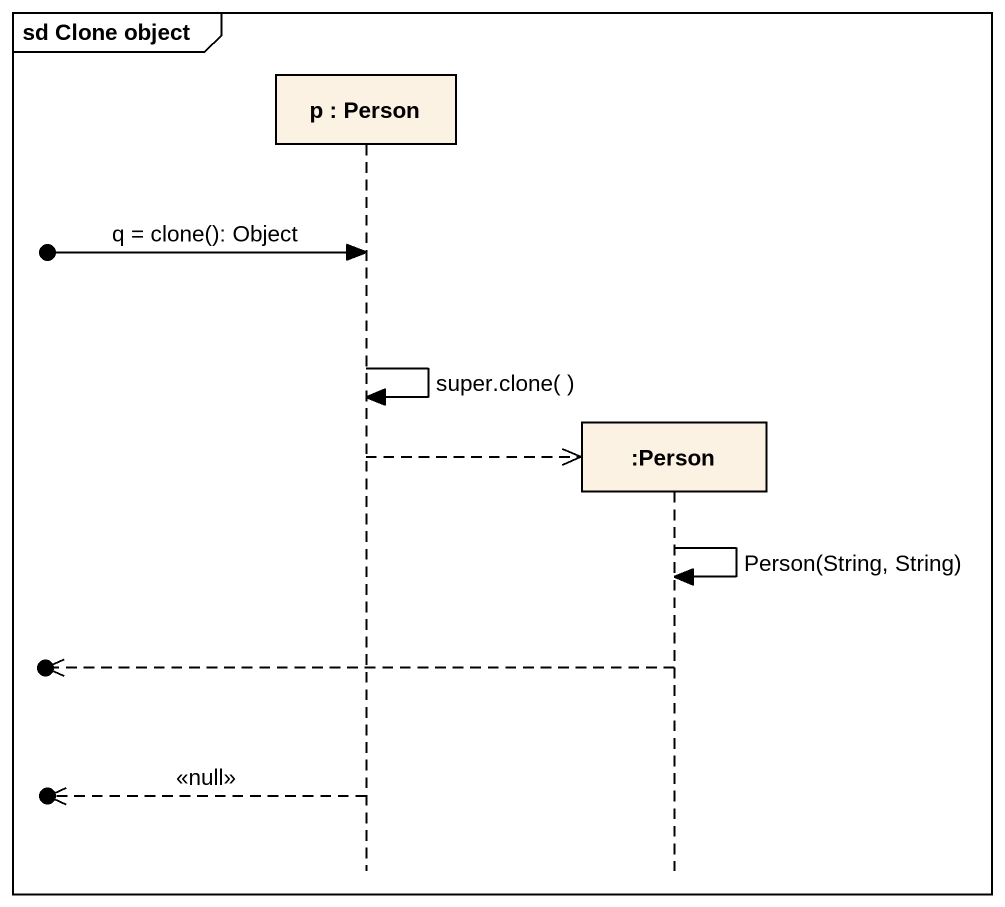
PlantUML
@startuml
mainframe sd Clone object
hide footbox
participant "p : Person" as p
participant ":Person" as Person_

[o-> p : q = clone(): Object
p -> p : super.clone( )
p -->> Person_ **
Person_ -> Person_ : Person(String, String)
[o<<-- Person_
[o<<-- p : <<null>>
@enduml
